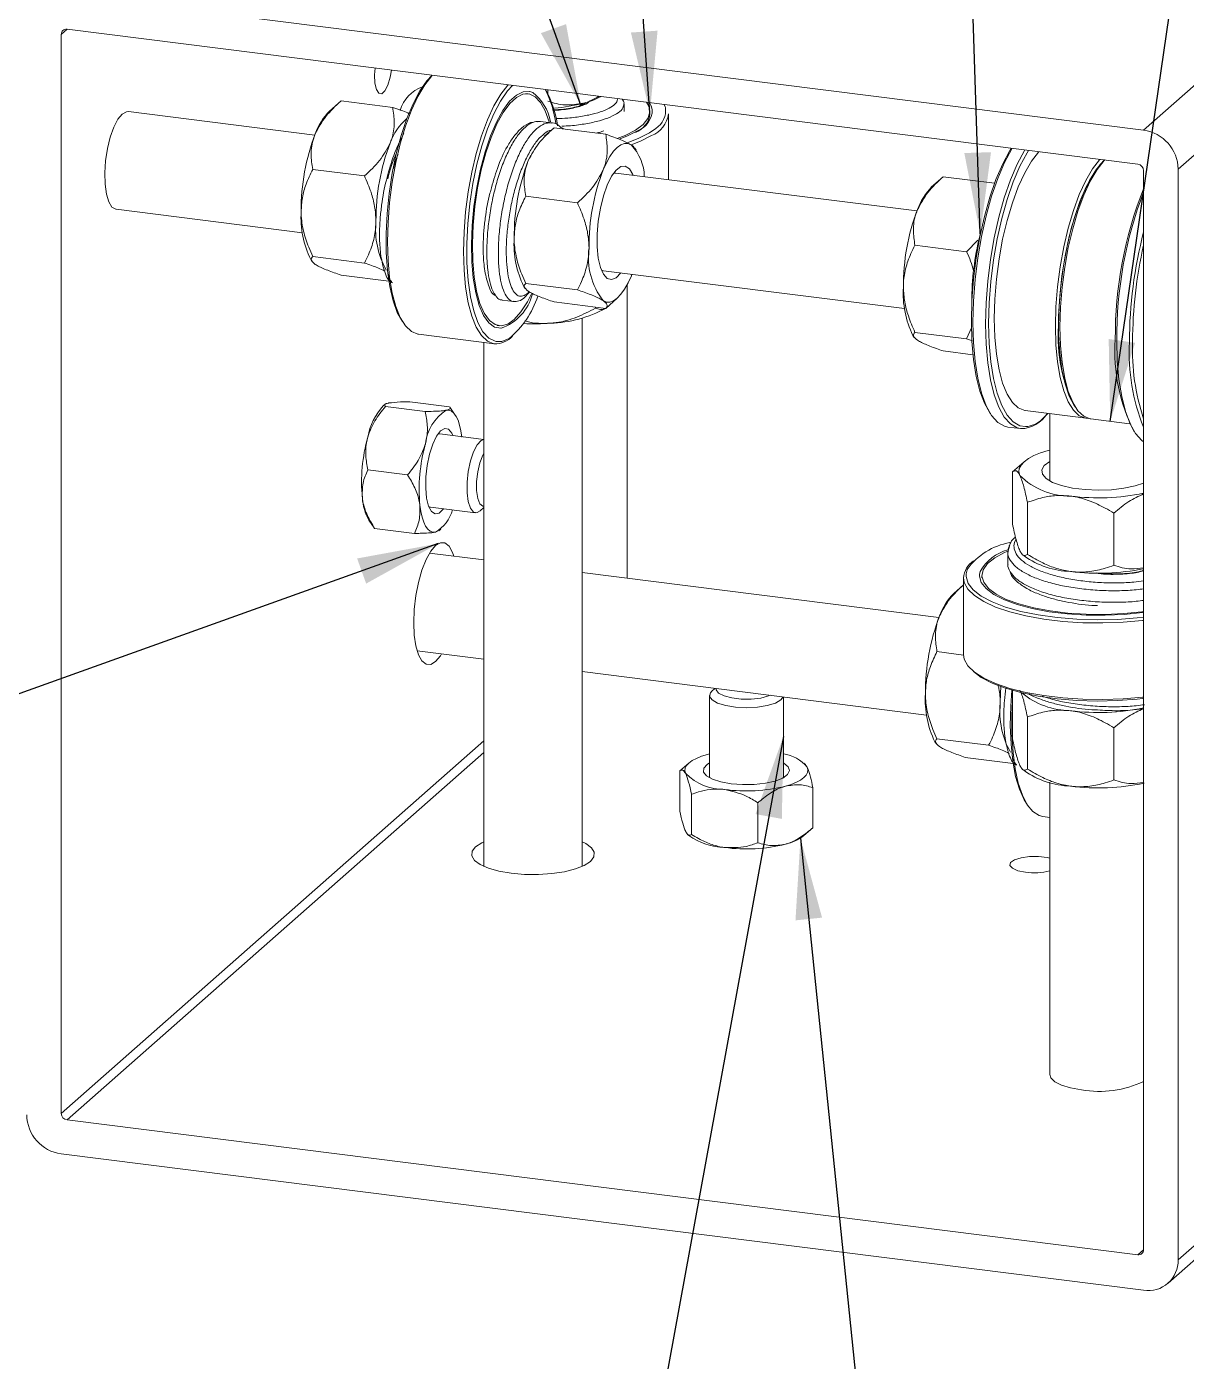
# Model space of a CAD drawing. Header units: millimetres. Extents: x 15 to 415, y 5 to 292.
# Drawn here: x 94.1 to 141.2, y 110.2 to 164.4 of the extents above; entities that cross this region are included whole.
import ezdxf

# ---------------------------------------------------------------- set-up
doc = ezdxf.new("R2010")
doc.units = ezdxf.units.MM
doc.dimstyles.new('SLDDIMSTYLE0', dxfattribs={"dimtxt": 0.18, "dimasz": 3.302, "dimexe": 0, "dimexo": 0.0625, "dimgap": 0, "dimtad": 0, "dimtih": 1, "dimtoh": 1, "dimdec": 0, "dimrnd": 1e-09, "dimzin": 0, "dimdsep": 46, "dimtxsty": 'Standard', "dimsah": 1, "dimcen": 0.09, "dimadec": 0, "dimazin": 0, "dimtfac": 3.302, "dimtdec": 0, "dimtofl": 0, "dimtmove": 0, "dimatfit": 3, "dimfxl": 1, "dimfrac": 2, "dimtolj": 1, "dimtzin": 0, "dimarcsym": 0})

msp = doc.modelspace()

# ---------------------------------------------------------------- linework, layer by layer
at = {"color": 7, "linetype": 'Continuous', "lineweight": 15}
for p, q in [((139.435, 160.221), (162.416, 180.488)), ((163.819, 178.897), (140.838, 158.63)), ((139.435, 160.221), (95.471, 165.76)), ((139.201, 158.836), (95.705, 164.316)), ((95.471, 164.11), (95.471, 120.269)), ((114.441, 161.695), (114.348, 161.707)), ((115.239, 161.855), (115.239, 161.697)), ((106.835, 161.404), (106.364, 160.989)), ((108.934, 161.14), (106.835, 161.404)), ((116.632, 161.277), (116.632, 161.299)), ((118.332, 160.974), (118.332, 161.293)), ((105.767, 160.016), (98.196, 160.97)), ((114.932, 160.575), (114.827, 160.561)), ((115.402, 160.516), (114.93, 160.575)), ((119.382, 160.88), (119.382, 160.974)), ((120.132, 158.206), (120.132, 160.88)), ((115.487, 160.314), (115.099, 159.971)), ((117.587, 160.05), (115.487, 160.314)), ((115.802, 160.305), (115.755, 160.33)), ((119.361, 160.105), (119.625, 160.288)), ((118.817, 159.421), (118.762, 159.502)), ((114.442, 158.982), (114.542, 159.207)), ((107.785, 158.357), (105.686, 158.622)), ((130.228, 156.935), (118.003, 158.475)), ((139.435, 114.73), (139.435, 158.571)), ((140.838, 114.318), (140.838, 158.63)), ((131.296, 158.322), (130.825, 157.908)), ((133.383, 158.059), (131.296, 158.322)), ((116.438, 157.267), (114.338, 157.532)), ((97.696, 157.002), (105.267, 156.048)), ((132.704, 155.743), (132.246, 155.275)), ((132.741, 155.757), (132.838, 156.144)), ((107.785, 154.819), (105.686, 155.084)), ((132.246, 155.275), (130.147, 155.54)), ((105.604, 154.957), (105.661, 154.873)), ((108.778, 154.083), (106.835, 154.328)), ((108.864, 154.049), (108.922, 154.01)), ((117.503, 154.506), (129.728, 152.966)), ((118.631, 154.305), (118.654, 154.361)), ((113.073, 153.519), (113.131, 153.479)), ((114.257, 153.867), (114.314, 153.783)), ((116.438, 153.729), (114.338, 153.993)), ((118.452, 153.923), (118.452, 142.02)), ((113.385, 153.312), (113.846, 153.253)), ((117.587, 152.973), (115.487, 153.238)), ((117.173, 153.025), (117.173, 152.985)), ((117.587, 152.973), (118.057, 153.388)), ((116.632, 130.305), (116.632, 152.578)), ((109.98, 151.926), (113.067, 151.537)), ((113.16, 152.282), (113.254, 152.27)), ((130.065, 151.875), (130.122, 151.792)), ((132.246, 151.737), (130.147, 152.002)), ((132.446, 152.183), (132.246, 151.737)), ((112.632, 151.592), (112.632, 130.305)), ((132.246, 151.737), (132.483, 151.652)), ((132.505, 151.094), (131.296, 151.246)), ((109.629, 149.183), (111.244, 148.98)), ((108.628, 149.08), (108.552, 149.013)), ((108.64, 148.99), (110.255, 148.787)), ((111.475, 148.644), (111.261, 148.959)), ((134.628, 148.821), (137.107, 148.509)), ((135.62, 148.696), (135.62, 146.057)), ((133.926, 148.153), (134.441, 148.089)), ((137.201, 148.504), (137.107, 148.509)), ((137.294, 148.485), (138.863, 148.287)), ((110.789, 147.876), (110.769, 147.872)), ((110.844, 147.879), (110.789, 147.876)), ((112.632, 147.653), (110.844, 147.879)), ((135.62, 147.217), (135.562, 147.202)), ((107.926, 146.417), (109.541, 146.214)), ((134.58, 146.746), (134.109, 146.332)), ((134.109, 146.332), (134.109, 144.216)), ((110.469, 144.902), (112.293, 144.672)), ((112.481, 144.746), (112.632, 144.88)), ((134.716, 145.097), (134.716, 142.981)), ((107.968, 144.372), (108.182, 144.058)), ((138.226, 144.655), (138.226, 142.539)), ((108.183, 144.06), (108.199, 144.037)), ((108.199, 144.037), (109.814, 143.833)), ((110.67, 143.884), (110.78, 143.94)), ((110.814, 143.937), (110.891, 144.004)), ((134.007, 143.374), (133.92, 143.073)), ((112.632, 142.753), (110.427, 143.031)), ((133.92, 143.076), (133.92, 142.599)), ((134.506, 142.981), (134.58, 142.916)), ((131.123, 140.423), (116.632, 142.249)), ((132.87, 142.121), (132.87, 142.027)), ((132.12, 141.749), (131.72, 141.396)), ((132.12, 142.027), (132.12, 138.915)), ((109.927, 139.062), (112.632, 138.721)), ((132.12, 138.893), (131.042, 139.029)), ((116.632, 138.217), (130.623, 136.455)), ((121.802, 137.252), (121.802, 133.972)), ((122.022, 137.538), (121.898, 137.429)), ((122.076, 137.475), (122.074, 137.532)), ((124.802, 133.972), (124.802, 137.188)), ((134.109, 137.453), (134.109, 135.495)), ((134.716, 136.376), (134.716, 134.26)), ((138.226, 135.934), (138.226, 133.818)), ((130.96, 135.364), (131.017, 135.28)), ((133.141, 135.226), (131.042, 135.49)), ((120.963, 134.502), (120.601, 134.183)), ((121.802, 134.874), (121.718, 134.852)), ((125.698, 134.451), (125.64, 134.502)), ((134.134, 134.49), (132.191, 134.735)), ((120.601, 134.183), (120.601, 132.555)), ((125.769, 134.342), (125.687, 134.438)), ((134.22, 134.456), (134.278, 134.417)), ((134.506, 134.26), (134.58, 134.195)), ((126.002, 133.503), (126.002, 131.875)), ((135.62, 133.724), (135.62, 121.85)), ((121.068, 133.233), (121.068, 131.606)), ((123.768, 132.893), (123.768, 131.265)), ((135.336, 132.333), (135.62, 132.297)), ((125.64, 131.556), (126.002, 131.875)), ((120.906, 131.606), (120.963, 131.556)), ((140.427, 113.37), (157.64, 128.55)), ((95.705, 120.004), (139.201, 114.524)), ((95.471, 118.62), (139.435, 113.081))]:
    msp.add_line(p, q, dxfattribs=at)
at = {"color": 8, "linetype": 'Continuous', "lineweight": 15}
for p, q in [((95.705, 164.316), (95.471, 164.11)), ((114.501, 161.786), (114.628, 161.743)), ((132.771, 142.161), (132.793, 142.28)), ((95.471, 120.269), (112.632, 135.405)), ((112.632, 134.933), (95.705, 120.004)), ((140.838, 114.318), (157.059, 128.623)), ((139.201, 114.524), (139.435, 114.73))]:
    msp.add_line(p, q, dxfattribs=at)
at = {"color": 7, "linetype": 'Continuous', "lineweight": 15, "flags": 128}
for points in [[(108.223, 162.739), (108.2, 162.46), (108.212, 162.125), (108.27, 161.866), (108.366, 161.718), (108.487, 161.699), (108.617, 161.814), (108.738, 162.046), (108.834, 162.364), (108.885, 162.656)], [(109.346, 152.413), (109.327, 152.439), (109.121, 152.81), (108.949, 153.289), (108.815, 153.863), (108.722, 154.52), (108.673, 155.245), (108.668, 156.02), (108.708, 156.828), (108.791, 157.648), (108.917, 158.463), (109.081, 159.253), (109.28, 159.999), (109.51, 160.684), (109.764, 161.292), (110.037, 161.808), (110.323, 162.222), (110.532, 162.448)], [(110.542, 162.447), (110.525, 162.43), (110.238, 162.062), (109.96, 161.59), (109.698, 161.024), (109.457, 160.376), (109.244, 159.662), (109.062, 158.897), (108.917, 158.098), (108.81, 157.283), (108.745, 156.47), (108.723, 155.677), (108.744, 154.923), (108.808, 154.224), (108.914, 153.595), (109.059, 153.051), (109.239, 152.604), (109.452, 152.263), (109.692, 152.037), (109.954, 151.93), (109.98, 151.926)], [(113.806, 162.036), (113.597, 161.809), (113.311, 161.396), (113.038, 160.879), (112.784, 160.271), (112.554, 159.586), (112.355, 158.84), (112.191, 158.05), (112.065, 157.236), (111.982, 156.415), (111.942, 155.608), (111.947, 154.833), (111.996, 154.108), (112.089, 153.451), (112.223, 152.876), (112.395, 152.398), (112.601, 152.027), (112.836, 151.772), (113.095, 151.64), (113.143, 151.629)], [(113.336, 152.167), (113.33, 152.167), (113.074, 152.219), (112.839, 152.395), (112.629, 152.69), (112.452, 153.096), (112.31, 153.602), (112.208, 154.197), (112.149, 154.863), (112.133, 155.584), (112.162, 156.341), (112.235, 157.115), (112.35, 157.886), (112.503, 158.633), (112.691, 159.338), (112.909, 159.981), (113.151, 160.547), (113.412, 161.02), (113.683, 161.389), (113.959, 161.644), (114.232, 161.778), (114.495, 161.788), (114.501, 161.786)], [(115.295, 160.532), (115.289, 160.552), (115.132, 161.001), (114.942, 161.345), (114.723, 161.576), (114.482, 161.689), (114.224, 161.679), (113.957, 161.548), (113.687, 161.298), (113.42, 160.937), (113.165, 160.473), (112.928, 159.919), (112.715, 159.289), (112.53, 158.599), (112.38, 157.867), (112.268, 157.113), (112.197, 156.355), (112.169, 155.613), (112.184, 154.907), (112.242, 154.254), (112.342, 153.672), (112.48, 153.176), (112.655, 152.778), (112.86, 152.49), (113.09, 152.317), (113.341, 152.266), (113.604, 152.337), (113.874, 152.528), (114.143, 152.834), (114.404, 153.248), (114.567, 153.571)], [(116.513, 161.187), (116.515, 161.188), (116.662, 161.307)], [(118.792, 160.21), (119.106, 160.442), (119.304, 160.688), (119.381, 160.942), (119.335, 161.196), (119.247, 161.35)], [(119.359, 161.336), (119.435, 161.201), (119.476, 161.056)], [(120.012, 161.131), (120, 161.17), (119.964, 161.26)], [(97.946, 160.872), (97.77, 160.657), (97.605, 160.338), (97.462, 159.934), (97.349, 159.47), (97.273, 158.976), (97.24, 158.482), (97.251, 158.02), (97.306, 157.619), (97.401, 157.304), (97.53, 157.094), (97.685, 157.003), (97.696, 157.002)], [(98.196, 160.97), (98.121, 160.967), (97.946, 160.872)], [(118.058, 159.878), (118.37, 159.997), (118.792, 160.21)], [(118.88, 160.194), (118.449, 159.977), (118.128, 159.854)], [(118.452, 159.702), (118.908, 159.875), (119.361, 160.105)], [(119.449, 159.995), (118.999, 159.766), (118.627, 159.62)], [(118.631, 159.612), (118.497, 159.671), (118.354, 159.674), (118.207, 159.622), (118.057, 159.516), (117.907, 159.358), (117.76, 159.15), (117.617, 158.895), (117.482, 158.599)], [(133.211, 148.699), (133.19, 148.728), (132.971, 149.12), (132.785, 149.618), (132.636, 150.213), (132.528, 150.893), (132.462, 151.643), (132.439, 152.449), (132.462, 153.293), (132.528, 154.16), (132.636, 155.031), (132.785, 155.888), (132.971, 156.714), (133.19, 157.492), (133.438, 158.207), (133.711, 158.844), (134.001, 159.389), (134.06, 159.484)], [(134.097, 159.479), (134.085, 159.459), (133.789, 158.905), (133.513, 158.258), (133.26, 157.532), (133.037, 156.74), (132.848, 155.901), (132.697, 155.03), (132.587, 154.145), (132.52, 153.264), (132.498, 152.406), (132.52, 151.587), (132.587, 150.824), (132.697, 150.134), (132.848, 149.529), (133.037, 149.023), (133.26, 148.625), (133.513, 148.344), (133.789, 148.185), (133.926, 148.153)], [(134.761, 159.396), (134.703, 159.301), (134.412, 158.755), (134.14, 158.119), (133.891, 157.404), (133.672, 156.626), (133.486, 155.799), (133.338, 154.942), (133.229, 154.071), (133.163, 153.205), (133.141, 152.36), (133.163, 151.555), (133.229, 150.804), (133.338, 150.125), (133.486, 149.53), (133.672, 149.032), (133.891, 148.64), (134.14, 148.363), (134.412, 148.207), (134.636, 148.171)], [(135.19, 159.342), (135.17, 159.321), (134.883, 158.952), (134.605, 158.478), (134.343, 157.911), (134.103, 157.263), (133.89, 156.548), (133.709, 155.782), (133.563, 154.983), (133.457, 154.167), (133.393, 153.355), (133.371, 152.563), (133.393, 151.809), (133.457, 151.111), (133.563, 150.483), (133.709, 149.94), (133.89, 149.494), (134.103, 149.154), (134.343, 148.93), (134.605, 148.824), (134.628, 148.821)], [(135.979, 152.27), (136.001, 153.067), (136.068, 153.885), (136.177, 154.704), (136.326, 155.506), (136.512, 156.271), (136.73, 156.982), (136.976, 157.622), (137.242, 158.176), (137.524, 158.631), (137.815, 158.977), (137.846, 159.007)], [(137.846, 159.007), (137.669, 158.818), (137.382, 158.417), (137.107, 157.911), (136.85, 157.312), (136.618, 156.634), (136.415, 155.894), (136.247, 155.108), (136.117, 154.295), (136.029, 153.474), (135.984, 152.665), (135.984, 151.885), (136.029, 151.154), (136.117, 150.489), (136.247, 149.905), (136.415, 149.415), (136.618, 149.033), (136.66, 148.972)], [(137.856, 159.006), (137.836, 158.985), (137.549, 158.616), (137.271, 158.142), (137.009, 157.575), (136.769, 156.927), (136.556, 156.212), (136.375, 155.446), (136.229, 154.647), (136.123, 153.832), (136.058, 153.019), (136.037, 152.227)], [(118.199, 154.418), (118.009, 154.222), (117.821, 154.144), (117.646, 154.191), (117.493, 154.36), (117.37, 154.642), (117.285, 155.021), (117.241, 155.478), (117.241, 155.987), (117.285, 156.521), (117.37, 157.051), (117.493, 157.549), (117.646, 157.988), (117.821, 158.344), (118.009, 158.598), (118.2, 158.737), (118.383, 158.752), (118.548, 158.643), (118.687, 158.417), (118.699, 158.387)], [(118.003, 158.475), (117.971, 158.476), (117.899, 158.464)], [(117.405, 154.542), (117.452, 154.519), (117.503, 154.506)], [(117.482, 153.292), (117.617, 153.233), (117.76, 153.23), (117.907, 153.282), (118.057, 153.388), (118.207, 153.547), (118.354, 153.755), (118.497, 154.009), (118.631, 154.305)], [(136.037, 152.227), (136.058, 151.473), (136.123, 150.775), (136.229, 150.147), (136.375, 149.604), (136.556, 149.158), (136.769, 148.819), (137.009, 148.594), (137.271, 148.488), (137.294, 148.485)], [(138.344, 151.669), (138.366, 150.85), (138.433, 150.088), (138.544, 149.397), (138.695, 148.793), (138.884, 148.286), (139.107, 147.888), (139.359, 147.607), (139.435, 147.55)], [(111.742, 147.744), (111.704, 148.001), (111.652, 148.23), (111.587, 148.428), (111.51, 148.589), (111.422, 148.713), (111.325, 148.797), (111.221, 148.838), (111.111, 148.838)], [(135.311, 148.476), (135.315, 148.48), (135.538, 148.706)], [(111.001, 144.835), (110.988, 144.817), (110.819, 144.659), (110.656, 144.627), (110.51, 144.724), (110.393, 144.942), (110.312, 145.265), (110.274, 145.67), (110.282, 146.126), (110.335, 146.599), (110.43, 147.055), (110.558, 147.459), (110.711, 147.782), (110.878, 147.999), (111.045, 148.095), (111.045, 148.095)], [(111.045, 148.095), (111.201, 148.062), (111.334, 147.903), (111.376, 147.812)], [(112.481, 144.746), (112.363, 144.678), (112.216, 144.702), (112.092, 144.856), (112.003, 145.126), (111.956, 145.487), (111.956, 145.909), (112.003, 146.353), (112.092, 146.78), (112.216, 147.151), (112.363, 147.435), (112.521, 147.606), (112.632, 147.649)], [(112.632, 147.089), (112.591, 147.011), (112.474, 146.704), (112.388, 146.335), (112.343, 145.942), (112.343, 145.57), (112.388, 145.258), (112.474, 145.039), (112.591, 144.939), (112.632, 144.934)], [(135.562, 147.202), (135.251, 147.105), (134.981, 146.996), (134.756, 146.875), (134.58, 146.746), (134.456, 146.611), (134.386, 146.471), (134.371, 146.33), (134.412, 146.188)], [(139.435, 145.879), (139.092, 145.764), (138.638, 145.667), (138.128, 145.607), (137.591, 145.589), (137.056, 145.612), (136.551, 145.675), (136.104, 145.776), (135.738, 145.908), (135.474, 146.065), (135.325, 146.238), (135.301, 146.418), (135.401, 146.595), (135.62, 146.759)], [(135.62, 146.057), (135.626, 146.005), (135.643, 145.955)], [(110.039, 144.978), (110.077, 144.72), (110.13, 144.491), (110.195, 144.294), (110.272, 144.132), (110.359, 144.009), (110.456, 143.925), (110.56, 143.883), (110.67, 143.884)], [(110.398, 144.928), (110.45, 144.906), (110.469, 144.902)], [(110.673, 143.341), (110.477, 143.108), (110.29, 142.769), (110.122, 142.341), (109.982, 141.844), (109.877, 141.304), (109.812, 140.748), (109.79, 140.204), (109.812, 139.699), (109.877, 139.259), (109.982, 138.905), (110.122, 138.655), (110.29, 138.522), (110.477, 138.512), (110.673, 138.627), (110.87, 138.859), (110.92, 138.937)], [(111.42, 142.906), (111.365, 143.063), (111.225, 143.313), (111.057, 143.446), (110.87, 143.455), (110.673, 143.341)], [(133.915, 143.112), (133.788, 143.056), (133.387, 142.839), (133.096, 142.604), (132.922, 142.356), (132.87, 142.101), (132.941, 141.848), (133.133, 141.601), (133.441, 141.368), (133.858, 141.154), (134.372, 140.966), (134.97, 140.807), (135.637, 140.682), (136.355, 140.595), (137.105, 140.547), (137.87, 140.54), (138.627, 140.574), (139.359, 140.647), (139.435, 140.658)], [(132.225, 142.196), (132.221, 142.077), (132.305, 141.803), (132.512, 141.537), (132.84, 141.283), (133.279, 141.05), (133.82, 140.842), (134.451, 140.663), (135.155, 140.519), (135.918, 140.413), (136.72, 140.346), (137.543, 140.321), (138.368, 140.338), (139.176, 140.397), (139.435, 140.426)], [(139.435, 140.622), (139.395, 140.616), (138.648, 140.541), (137.875, 140.506), (137.095, 140.514), (136.328, 140.563), (135.595, 140.652), (134.914, 140.779), (134.303, 140.941), (133.779, 141.134), (133.353, 141.352), (133.039, 141.59), (132.843, 141.842), (132.77, 142.101), (132.771, 142.161)], [(132.12, 138.915), (132.15, 138.724), (132.296, 138.455), (132.562, 138.195), (132.94, 137.952), (133.423, 137.73), (134, 137.535), (134.657, 137.371), (135.381, 137.241), (136.155, 137.148), (136.961, 137.095), (137.782, 137.083), (138.6, 137.111), (139.396, 137.18), (139.403, 137.181)], [(139.397, 137.121), (139.176, 137.097), (138.368, 137.038), (137.543, 137.021), (136.72, 137.046), (135.918, 137.113), (135.155, 137.219), (134.451, 137.364), (133.82, 137.542), (133.279, 137.75), (132.84, 137.984), (132.524, 138.226)], [(121.806, 137.213), (121.838, 137.362), (121.898, 137.429)], [(124.79, 137.19), (124.7, 137.071), (124.478, 136.942), (124.151, 136.84), (123.749, 136.775), (123.307, 136.752), (122.864, 136.774), (122.461, 136.838), (122.132, 136.939), (121.907, 137.068), (121.806, 137.213)], [(124.27, 137.255), (124.202, 137.228), (123.882, 137.146), (123.499, 137.103), (123.094, 137.103), (122.712, 137.148), (122.393, 137.231), (122.174, 137.344), (122.076, 137.475)], [(133.611, 136.936), (133.621, 137.344), (133.637, 137.605)], [(134.702, 132.82), (134.579, 133.012), (134.389, 133.436), (134.235, 133.963), (134.121, 134.579), (134.049, 135.271), (134.021, 136.023), (134.038, 136.816), (134.083, 137.461)], [(134.109, 137.02), (134.083, 136.436), (134.085, 135.662), (134.13, 134.936), (134.217, 134.274), (134.345, 133.69), (134.51, 133.198), (134.709, 132.809), (134.938, 132.531), (135.19, 132.37), (135.336, 132.333)], [(121.718, 134.852), (121.479, 134.778), (121.271, 134.694), (121.098, 134.601), (120.963, 134.502), (120.868, 134.398), (120.814, 134.29), (120.803, 134.181), (120.834, 134.073)], [(122.683, 133.662), (122.264, 133.738), (121.922, 133.848), (121.683, 133.986), (121.563, 134.139), (121.573, 134.298), (121.711, 134.45), (121.802, 134.508)], [(124.802, 134.508), (124.815, 134.501), (124.996, 134.354), (125.051, 134.196), (124.977, 134.039), (124.778, 133.894), (124.47, 133.773), (124.076, 133.684), (123.623, 133.634), (123.147, 133.626), (122.683, 133.662)], [(121.802, 133.972), (121.802, 133.965), (121.818, 133.898)], [(124.785, 133.898), (124.788, 133.903), (124.802, 133.972)], [(124.885, 133.562), (125.124, 133.637), (125.332, 133.721), (125.505, 133.814), (125.64, 133.913), (125.735, 134.017), (125.789, 134.125), (125.8, 134.234), (125.769, 134.342)], [(112.632, 131.305), (112.549, 131.265), (112.294, 131.099), (112.156, 130.918), (112.142, 130.732), (112.253, 130.549), (112.483, 130.379), (112.821, 130.23), (113.25, 130.11), (113.748, 130.025)], [(113.748, 130.025), (114.291, 129.979), (114.851, 129.974), (115.399, 130.011), (115.91, 130.088), (116.356, 130.201), (116.716, 130.344), (116.971, 130.51), (117.109, 130.691), (117.123, 130.877), (117.012, 131.06), (116.781, 131.23), (116.632, 131.305)], [(135.62, 130.637), (135.514, 130.662), (135.17, 130.705), (134.802, 130.704), (134.461, 130.659), (134.191, 130.576), (134.03, 130.466), (133.999, 130.344), (134.103, 130.226), (134.327, 130.129), (134.641, 130.065), (134.641, 130.065)], [(135.62, 121.85), (135.661, 121.715), (135.824, 121.557), (136.099, 121.418), (136.47, 121.305), (136.913, 121.227)]]:
    msp.add_lwpolyline(points, dxfattribs=at)
at = {"color": 8, "linetype": 'Continuous', "lineweight": 15, "flags": 128}
for points in [[(113.067, 151.537), (113.04, 151.541), (112.779, 151.648), (112.539, 151.874), (112.326, 152.215), (112.145, 152.662), (112.001, 153.206), (111.895, 153.835), (111.831, 154.534), (111.81, 155.289), (111.832, 156.081), (111.897, 156.894), (112.004, 157.709), (112.149, 158.508), (112.331, 159.273), (112.544, 159.987), (112.785, 160.635), (113.047, 161.201), (113.325, 161.673), (113.612, 162.041), (113.628, 162.058)], [(134.441, 148.089), (134.304, 148.12), (134.027, 148.279), (133.775, 148.56), (133.552, 148.958), (133.363, 149.464), (133.212, 150.069), (133.102, 150.76), (133.035, 151.522), (133.012, 152.341), (133.035, 153.199), (133.102, 154.08), (133.212, 154.965), (133.363, 155.836), (133.552, 156.676), (133.775, 157.467), (134.027, 158.193), (134.304, 158.84), (134.599, 159.394), (134.611, 159.415)], [(137.107, 148.509), (137.084, 148.512), (136.822, 148.617), (136.582, 148.842), (136.369, 149.181), (136.188, 149.627), (136.042, 150.171), (135.936, 150.798), (135.871, 151.497), (135.85, 152.251), (135.871, 153.043), (135.936, 153.855), (136.042, 154.67), (136.188, 155.47), (136.369, 156.235), (136.582, 156.95), (136.822, 157.599), (137.084, 158.166), (137.362, 158.639), (137.649, 159.008), (137.669, 159.029)], [(113.143, 151.629), (113.372, 151.632), (113.659, 151.75)], [(132.273, 142.373), (132.265, 142.353), (132.225, 142.196)], [(139.435, 140.296), (139.396, 140.291), (138.6, 140.223), (137.782, 140.194), (136.961, 140.206), (136.155, 140.259), (135.381, 140.352), (134.657, 140.482), (134, 140.646), (133.423, 140.842), (132.94, 141.063), (132.562, 141.307), (132.296, 141.566), (132.15, 141.836), (132.12, 142.027)]]:
    msp.add_lwpolyline(points, dxfattribs=at)
at = {"color": 7, "linetype": 'Continuous', "lineweight": 15}
for centre, radius, start, end in [((95.674, 164.115), 0.203, 81.3978, 181.4215), ((110.623, 160.607), 1.45, 109.3695, 163.371), ((113.451, 160.232), 1.915, 9.8812, 52.0895), ((111.244, 159.894), 4.36, 7.8089, 26.9216), ((111.694, 159.914), 3.962, 7.0162, 29.5456), ((114.874, 168.283), 7.201, 275.046, 284.6092), ((115.88, 164.507), 3.294, 284.2492, 297.4248), ((108.181, 159.213), 2.541, 135.6394, 160.2354), ((110.912, 159), 2.193, 129.6988, 161.679), ((118.452, 160.989), 0.937, 291.3063, 353.3451), ((119.034, 161.022), 1.108, 292.0045, 352.6469), ((113.967, 156.953), 8.752, 159.1224, 180.2705), ((139.2, 158.6), 1.638, 1.0586, 81.7606), ((117.007, 156.57), 8.752, 159.1224, 180.2705), ((117.221, 158.29), 1.934, 1.1819, 43.1584), ((113.14, 157.351), 4.49, 154.4135, 168.5817), ((122.62, 155.863), 8.752, 159.1224, 180.2705), ((125.66, 155.48), 8.752, 159.1224, 180.2705), ((139.162, 158.566), 0.273, 1.0579, 81.7613), ((132.642, 156.131), 2.541, 135.6394, 160.2354), ((154.535, 151.835), 16.249, 158.3162, 180.4353), ((155.047, 151.774), 16.703, 159.172, 180.3608), ((109.116, 156.672), 3.908, 176.4783, 206.0301), ((138.428, 153.871), 8.752, 159.1224, 180.2705), ((111.636, 156.196), 3.398, 174.3745, 209.3003), ((117.768, 155.582), 3.908, 176.4783, 206.0301), ((144.031, 153.183), 11.58, 167.1568, 180.4914), ((156.799, 151.57), 17.94, 165.4326, 179.8915), ((119.741, 155.046), 2.86, 172.1151, 217.8479), ((156.849, 151.568), 17.862, 167.142, 179.822), ((111.339, 154.577), 3.657, 309.3559, 342.4254), ((133.577, 153.59), 3.908, 176.4783, 206.0301), ((115.2, 157.376), 5.003, 271.6286, 298.3882), ((114.632, 162.004), 9.656, 267.717, 274.2172), ((113.095, 152.486), 0.949, 268.2645, 318.0777), ((141.974, 151.79), 6.014, 175.4181, 207.9369), ((145.313, 151.204), 7.046, 175.8625, 207.3888), ((146.903, 151.166), 8.056, 176.8819, 202.0379), ((147.803, 151.288), 8.822, 177.8211, 198.4653), ((110.365, 147.318), 2.482, 136.9267, 169.9831), ((112.141, 147.25), 1.892, 122.9641, 173.8013), ((134.43, 149.349), 1.26, 270.4728, 329.4854), ((114.537, 145.912), 6.866, 164.4811, 185.3477), ((116.875, 145.618), 6.866, 164.4811, 185.3477), ((136.436, 148.21), 2.86, 224.9714, 270.7041), ((137.611, 154.233), 8.955, 262.6835, 281.7516), ((109.772, 145.397), 2.075, 183.433, 209.5911), ((109.881, 145.208), 1.542, 300.7951, 344.233), ((134.461, 140.806), 2.691, 99.7646, 144.3944), ((134.399, 141.399), 1.831, 105.0302, 151.2319), ((133.06, 141.939), 0.945, 124.6333, 174.6628), ((136.59, 145.794), 3.51, 235.0713, 268.0588), ((137.611, 151.168), 8.955, 262.6835, 281.7516), ((133.537, 139.62), 2.541, 135.6392, 160.2355), ((139.323, 137.36), 8.752, 159.1224, 180.2705), ((134.472, 137.079), 3.908, 176.4783, 206.0301), ((136.516, 139.829), 3.2, 230.6308, 269.1837), ((136.993, 136.603), 3.398, 174.3745, 209.3002), ((137.611, 145.512), 8.955, 262.6835, 281.7516), ((124.605, 133.371), 1.516, 39.8311, 82.5364), ((122.391, 135.627), 2.2, 224.9713, 270.7043), ((136.59, 137.073), 3.51, 235.0713, 268.0588), ((123.291, 140.103), 6.732, 262.5487, 283.6969), ((137.611, 142.434), 8.942, 262.6747, 281.8896), ((122.509, 133.77), 2.7, 235.0711, 268.0591), ((124.459, 133.113), 1.954, 282.5838, 307.18), ((123.291, 137.746), 6.732, 262.5487, 283.6969), ((134.99, 132.737), 2.694, 262.5413, 283.5087), ((137.647, 125.266), 4.105, 259.699, 295.8254), ((95.705, 120.241), 1.638, 181.0586, 261.7606), ((95.744, 120.275), 0.273, 181.0579, 261.7613), ((139.232, 114.725), 0.203, 261.3978, 1.4215), ((139.618, 114.288), 1.221, 261.3986, 1.4207)]:
    msp.add_arc(centre, radius, start, end, dxfattribs=at)
at = {"color": 8, "linetype": 'Continuous', "lineweight": 15}
for centre, radius, start, end in [((118.564, 161.05), 0.913, 290.2609, 0.3623), ((119.149, 161.017), 0.87, 303.1351, 7.5434), ((112.655, 154.071), 2.022, 289.6719, 345.5416), ((134.589, 149.174), 1.004, 272.6807, 315.9952)]:
    msp.add_arc(centre, radius, start, end, dxfattribs=at)
at = {"color": 7, "linetype": 'Continuous', "lineweight": 15}
for points, knots in [([(117.305, 161.595), (117.162, 161.511), (116.96, 161.392), (116.752, 161.332), (116.691, 161.315)], [0, 0, 0, 0, 0.707155, 1, 1, 1, 1]), ([(105.79, 160.072), (105.918, 160.314), (106.173, 160.792), (106.615, 161.201), (106.835, 161.404)], [0, 0, 0, 0, 0.503997, 1, 1, 1, 1]), ([(108.934, 161.14), (108.965, 160.935), (109.029, 160.52), (108.958, 160.023), (108.852, 159.748), (108.83, 159.689)], [0, 0, 0, 0, 0.432384, 0.87955, 1, 1, 1, 1]), ([(109.612, 160.883), (109.591, 160.894), (109.432, 160.975), (109.165, 161.063), (108.934, 161.14)], [0, 0, 0, 0, 0.1341524, 1, 1, 1, 1]), ([(116.691, 161.315), (116.435, 161.272), (115.928, 161.188), (115.467, 161.325), (115.239, 161.392)], [0, 0, 0, 0, 0.503998, 1, 1, 1, 1]), ([(116.765, 161.326), (116.766, 161.328), (116.771, 161.34), (116.722, 161.285), (116.576, 161.219), (116.328, 161.141), (115.986, 161.082), (115.673, 161.048), (115.47, 161.046), (115.422, 161.046)], [0, 0, 0, 0, 0.028778, 0.185584, 0.350687, 0.53671, 0.733459, 0.937244, 1, 1, 1, 1]), ([(118.259, 161.475), (118.298, 161.424), (118.345, 161.363), (118.326, 161.301), (118.323, 161.29)], [0, 0, 0, 0, 0.832257, 1, 1, 1, 1]), ([(114.663, 160.539), (114.621, 160.536), (114.457, 160.523), (114.177, 160.322), (113.86, 159.99), (113.519, 159.463), (113.184, 158.741), (113.001, 158.071), (112.917, 157.763)], [0, 0, 0, 0, 0.05905, 0.229051, 0.386192, 0.528834, 0.783877, 1, 1, 1, 1]), ([(115.399, 160.507), (115.413, 160.508), (115.523, 160.516), (115.647, 160.455), (115.743, 160.344), (115.76, 160.325)], [0, 0, 0, 0, 0.112797, 0.844153, 1, 1, 1, 1]), ([(105.686, 158.622), (105.654, 158.826), (105.591, 159.242), (105.662, 159.738), (105.767, 160.014), (105.79, 160.072)], [0, 0, 0, 0, 0.432383, 0.87955, 1, 1, 1, 1]), ([(109.38, 160.083), (109.237, 159.801), (108.972, 159.277), (108.791, 158.603), (108.707, 158.293)], [0, 0, 0, 0, 0.539761, 1, 1, 1, 1]), ([(114.442, 158.982), (114.571, 159.223), (114.825, 159.702), (115.268, 160.111), (115.487, 160.314)], [0, 0, 0, 0, 0.503997, 1, 1, 1, 1]), ([(115.872, 160.266), (115.871, 160.267), (115.852, 160.297), (115.826, 160.301), (115.802, 160.305)], [0, 0, 0, 0, 0.058819, 1, 1, 1, 1]), ([(117.587, 160.05), (117.618, 159.845), (117.681, 159.43), (117.61, 158.933), (117.505, 158.658), (117.482, 158.599)], [0, 0, 0, 0, 0.432384, 0.87955, 1, 1, 1, 1]), ([(118.631, 159.612), (118.503, 159.682), (118.249, 159.821), (117.806, 159.974), (117.587, 160.05)], [0, 0, 0, 0, 0.503998, 1, 1, 1, 1]), ([(108.83, 159.689), (108.702, 159.448), (108.447, 158.969), (108.005, 158.56), (107.785, 158.357)], [0, 0, 0, 0, 0.503997, 1, 1, 1, 1]), ([(118.746, 159.491), (118.736, 159.515), (118.721, 159.552), (118.655, 159.597), (118.631, 159.612)], [0, 0, 0, 0, 0.645021, 1, 1, 1, 1]), ([(114.338, 157.532), (114.307, 157.736), (114.243, 158.152), (114.315, 158.648), (114.42, 158.924), (114.442, 158.982)], [0, 0, 0, 0, 0.432383, 0.87955, 1, 1, 1, 1]), ([(105.215, 156.912), (105.226, 157.101), (105.247, 157.485), (105.414, 158.062), (105.59, 158.426), (105.686, 158.622)], [0, 0, 0, 0, 0.309341, 0.628192, 1, 1, 1, 1]), ([(107.785, 158.357), (107.88, 158.137), (108.055, 157.734), (108.222, 157.116), (108.244, 156.726), (108.255, 156.529)], [0, 0, 0, 0, 0.371811, 0.681718, 1, 1, 1, 1]), ([(117.482, 158.599), (117.354, 158.358), (117.1, 157.879), (116.657, 157.47), (116.438, 157.267)], [0, 0, 0, 0, 0.503997, 1, 1, 1, 1]), ([(108.707, 158.293), (108.697, 158.259), (108.59, 157.906), (108.499, 157.323), (108.414, 156.585), (108.39, 155.939), (108.423, 155.236), (108.555, 154.578), (108.713, 154.14), (108.843, 154.061), (108.864, 154.049)], [0, 0, 0, 0, 0.0209468, 0.2127527, 0.3172652, 0.4445567, 0.5942547, 0.7668948, 0.9634274, 1, 1, 1, 1]), ([(130.251, 156.99), (130.379, 157.232), (130.634, 157.711), (131.076, 158.12), (131.296, 158.322)], [0, 0, 0, 0, 0.503997, 1, 1, 1, 1]), ([(112.917, 157.763), (112.906, 157.728), (112.799, 157.376), (112.708, 156.792), (112.624, 156.055), (112.6, 155.409), (112.632, 154.706), (112.765, 154.048), (112.922, 153.609), (113.053, 153.531), (113.073, 153.519)], [0, 0, 0, 0, 0.020947, 0.212753, 0.317265, 0.444557, 0.594255, 0.766895, 0.963427, 1, 1, 1, 1]), ([(113.868, 155.822), (113.878, 156.011), (113.9, 156.395), (114.066, 156.972), (114.243, 157.336), (114.338, 157.532)], [0, 0, 0, 0, 0.309341, 0.628192, 1, 1, 1, 1]), ([(116.438, 157.267), (116.533, 157.047), (116.707, 156.644), (116.875, 156.026), (116.897, 155.636), (116.908, 155.439)], [0, 0, 0, 0, 0.371811, 0.681718, 1, 1, 1, 1]), ([(105.686, 155.084), (105.63, 155.208), (105.479, 155.544), (105.293, 156.118), (105.219, 156.611), (105.216, 156.875), (105.215, 156.912)], [0, 0, 0, 0, 0.211625, 0.570723, 0.940768, 1, 1, 1, 1]), ([(130.147, 155.54), (130.115, 155.744), (130.052, 156.16), (130.123, 156.656), (130.228, 156.932), (130.251, 156.99)], [0, 0, 0, 0, 0.432383, 0.87955, 1, 1, 1, 1]), ([(108.255, 156.529), (108.255, 156.493), (108.252, 156.236), (108.179, 155.761), (107.994, 155.234), (107.841, 154.93), (107.785, 154.819)], [0, 0, 0, 0, 0.059231, 0.41722, 0.788379, 1, 1, 1, 1]), ([(114.338, 153.993), (114.282, 154.118), (114.132, 154.454), (113.946, 155.028), (113.871, 155.521), (113.868, 155.785), (113.868, 155.822)], [0, 0, 0, 0, 0.211624, 0.570723, 0.940768, 1, 1, 1, 1]), ([(105.79, 154.765), (105.716, 154.828), (105.569, 154.953), (105.647, 155.04), (105.686, 155.084)], [0, 0, 0, 0, 0.503997, 1, 1, 1, 1]), ([(116.908, 155.439), (116.908, 155.402), (116.905, 155.146), (116.832, 154.671), (116.647, 154.144), (116.493, 153.839), (116.438, 153.729)], [0, 0, 0, 0, 0.059231, 0.41722, 0.788379, 1, 1, 1, 1]), ([(129.676, 153.83), (129.677, 153.867), (129.68, 154.123), (129.752, 154.598), (129.937, 155.125), (130.091, 155.429), (130.147, 155.54)], [0, 0, 0, 0, 0.059231, 0.41722, 0.788379, 1, 1, 1, 1]), ([(132.246, 155.275), (132.303, 155.151), (132.417, 154.904), (132.493, 154.646), (132.531, 154.518)], [0, 0, 0, 0, 0.502618, 1, 1, 1, 1]), ([(106.835, 154.328), (106.646, 154.393), (106.263, 154.527), (105.937, 154.673), (105.816, 154.749), (105.79, 154.765)], [0, 0, 0, 0, 0.432383, 0.87955, 1, 1, 1, 1]), ([(107.785, 154.819), (107.979, 154.753), (108.312, 154.639), (108.53, 154.533), (108.621, 154.489)], [0, 0, 0, 0, 0.5815125, 1, 1, 1, 1]), ([(113.125, 153.489), (113.136, 153.471), (113.199, 153.365), (113.286, 153.309), (113.366, 153.32), (113.377, 153.322)], [0, 0, 0, 0, 0.152076, 0.886698, 1, 1, 1, 1]), ([(113.843, 153.254), (113.915, 153.256), (114.07, 153.26), (114.29, 153.392), (114.428, 153.576), (114.49, 153.658)], [0, 0, 0, 0, 0.32333, 0.695345, 1, 1, 1, 1]), ([(114.442, 153.675), (114.368, 153.738), (114.222, 153.863), (114.3, 153.95), (114.338, 153.993)], [0, 0, 0, 0, 0.503997, 1, 1, 1, 1]), ([(115.487, 153.238), (115.299, 153.303), (114.915, 153.437), (114.589, 153.583), (114.468, 153.659), (114.442, 153.675)], [0, 0, 0, 0, 0.432383, 0.87955, 1, 1, 1, 1]), ([(116.438, 153.729), (116.626, 153.663), (117.01, 153.53), (117.335, 153.383), (117.457, 153.308), (117.482, 153.292)], [0, 0, 0, 0, 0.432383, 0.87955, 1, 1, 1, 1]), ([(130.147, 152.002), (130.051, 152.222), (129.877, 152.625), (129.71, 153.243), (129.688, 153.633), (129.676, 153.83)], [0, 0, 0, 0, 0.371811, 0.681718, 1, 1, 1, 1]), ([(117.173, 152.985), (116.922, 152.856), (116.412, 152.593), (115.78, 152.417), (115.418, 152.382), (115.342, 152.375)], [0, 0, 0, 0, 0.432383, 0.87955, 1, 1, 1, 1]), ([(117.563, 152.976), (117.56, 152.974), (117.495, 152.922), (117.362, 152.918), (117.239, 152.962), (117.173, 152.985)], [0, 0, 0, 0, 0.023996, 0.47458, 1, 1, 1, 1]), ([(117.482, 153.292), (117.556, 153.229), (117.703, 153.104), (117.625, 153.016), (117.587, 152.973)], [0, 0, 0, 0, 0.503997, 1, 1, 1, 1]), ([(115.342, 152.375), (115.016, 152.363), (114.659, 152.351), (114.335, 152.456), (114.307, 152.464)], [0, 0, 0, 0, 0.915503, 1, 1, 1, 1]), ([(130.251, 151.683), (130.177, 151.746), (130.03, 151.871), (130.108, 151.959), (130.147, 152.002)], [0, 0, 0, 0, 0.503997, 1, 1, 1, 1]), ([(131.296, 151.246), (131.107, 151.312), (130.724, 151.445), (130.398, 151.592), (130.277, 151.667), (130.251, 151.683)], [0, 0, 0, 0, 0.432383, 0.87955, 1, 1, 1, 1]), ([(108.64, 148.99), (108.63, 149.003), (108.602, 149.035), (108.615, 149.084), (108.694, 149.116), (108.764, 149.131), (108.773, 149.132)], [0, 0, 0, 0, 0.225759, 0.580855, 0.946719, 1, 1, 1, 1]), ([(108.773, 149.132), (108.913, 149.15), (109.136, 149.177), (109.495, 149.182), (109.629, 149.183)], [0, 0, 0, 0, 0.627988, 1, 1, 1, 1]), ([(107.921, 147.749), (108.005, 147.973), (108.171, 148.417), (108.485, 148.8), (108.64, 148.99)], [0, 0, 0, 0, 0.503995, 1, 1, 1, 1]), ([(111.111, 148.838), (111.102, 148.836), (111.03, 148.823), (110.844, 148.803), (110.548, 148.791), (110.336, 148.788), (110.255, 148.787)], [0, 0, 0, 0, 0.05328, 0.407317, 0.774244, 1, 1, 1, 1]), ([(110.255, 148.787), (110.291, 148.6), (110.363, 148.22), (110.338, 147.763), (110.273, 147.509), (110.26, 147.455)], [0, 0, 0, 0, 0.432381, 0.879548, 1, 1, 1, 1]), ([(111.255, 148.957), (111.264, 148.944), (111.3, 148.897), (111.191, 148.863), (111.111, 148.838)], [0, 0, 0, 0, 0.270487, 1, 1, 1, 1]), ([(107.926, 146.417), (107.89, 146.604), (107.818, 146.984), (107.843, 147.441), (107.907, 147.695), (107.921, 147.749)], [0, 0, 0, 0, 0.432382, 0.879547, 1, 1, 1, 1]), ([(110.26, 147.455), (110.176, 147.231), (110.01, 146.787), (109.696, 146.404), (109.541, 146.214)], [0, 0, 0, 0, 0.503995, 1, 1, 1, 1]), ([(107.701, 145.272), (107.698, 145.479), (107.691, 145.889), (107.848, 146.242), (107.926, 146.417)], [0, 0, 0, 0, 0.503995, 1, 1, 1, 1]), ([(109.541, 146.214), (109.644, 146.04), (109.854, 145.687), (109.999, 145.263), (110.032, 145.028), (110.039, 144.978)], [0, 0, 0, 0, 0.4323821, 0.8795475, 1, 1, 1, 1]), ([(134.109, 146.332), (134.151, 146.358), (134.235, 146.411), (134.34, 146.326), (134.4, 146.213), (134.412, 146.188)], [0, 0, 0, 0, 0.432383, 0.879551, 1, 1, 1, 1]), ([(134.412, 146.188), (134.466, 146.052), (134.572, 145.783), (134.668, 145.324), (134.716, 145.097)], [0, 0, 0, 0, 0.503997, 1, 1, 1, 1]), ([(134.716, 145.097), (134.922, 145.167), (135.3, 145.295), (135.892, 145.389), (136.276, 145.363), (136.471, 145.35)], [0, 0, 0, 0, 0.371811, 0.681717, 1, 1, 1, 1]), ([(136.471, 145.35), (136.507, 145.345), (136.762, 145.31), (137.242, 145.176), (137.788, 144.921), (138.109, 144.726), (138.226, 144.655)], [0, 0, 0, 0, 0.059231, 0.41722, 0.788379, 1, 1, 1, 1]), ([(138.226, 144.655), (138.425, 144.824), (138.81, 145.151), (139.231, 145.343), (139.435, 145.436)], [0, 0, 0, 0, 0.515478, 1, 1, 1, 1]), ([(108.199, 144.037), (108.096, 144.21), (107.886, 144.563), (107.741, 144.987), (107.708, 145.222), (107.701, 145.272)], [0, 0, 0, 0, 0.432382, 0.879548, 1, 1, 1, 1]), ([(110.039, 144.978), (110.042, 144.771), (110.049, 144.361), (109.892, 144.008), (109.814, 143.833)], [0, 0, 0, 0, 0.503995, 1, 1, 1, 1]), ([(109.814, 143.833), (109.895, 143.834), (110.103, 143.837), (110.4, 143.849), (110.587, 143.868), (110.661, 143.882), (110.67, 143.884)], [0, 0, 0, 0, 0.2257594, 0.580855, 0.9467175, 1, 1, 1, 1]), ([(134.412, 143.124), (134.359, 143.26), (134.253, 143.53), (134.157, 143.988), (134.109, 144.216)], [0, 0, 0, 0, 0.503998, 1, 1, 1, 1]), ([(133.929, 143.072), (133.925, 143.151), (133.921, 143.241), (133.984, 143.328), (133.991, 143.338)], [0, 0, 0, 0, 0.8785705, 1, 1, 1, 1]), ([(134.231, 143.686), (134.151, 143.616), (134.037, 143.516), (134.014, 143.406), (134.007, 143.374)], [0, 0, 0, 0, 0.704572, 1, 1, 1, 1]), ([(134.716, 142.981), (134.674, 142.955), (134.59, 142.902), (134.485, 142.986), (134.425, 143.1), (134.412, 143.124)], [0, 0, 0, 0, 0.432384, 0.87955, 1, 1, 1, 1]), ([(136.471, 142.286), (136.282, 142.321), (135.898, 142.391), (135.305, 142.633), (134.922, 142.859), (134.716, 142.981)], [0, 0, 0, 0, 0.309341, 0.628192, 1, 1, 1, 1]), ([(134.016, 142.277), (134.024, 142.243), (134.064, 142.079), (134.339, 141.82), (134.767, 141.538), (135.258, 141.326), (135.756, 141.169), (136.427, 141.018), (137.048, 140.916), (137.486, 140.904), (137.565, 140.901)], [0, 0, 0, 0, 0.04471, 0.213994, 0.36651, 0.50124, 0.62081, 0.734017, 0.9522, 1, 1, 1, 1]), ([(138.226, 142.539), (138.109, 142.497), (137.795, 142.385), (137.249, 142.266), (136.769, 142.252), (136.507, 142.282), (136.471, 142.286)], [0, 0, 0, 0, 0.211625, 0.570723, 0.940768, 1, 1, 1, 1]), ([(137.833, 142.202), (137.754, 142.204), (137.644, 142.207), (137.535, 142.223), (137.505, 142.227)], [0, 0, 0, 0, 0.7263693, 1, 1, 1, 1]), ([(139.435, 142.331), (139.395, 142.318), (139.271, 142.278), (138.973, 142.227), (138.558, 142.191), (138.165, 142.18), (137.917, 142.196), (137.833, 142.202)], [0, 0, 0, 0, 0.117578, 0.361048, 0.613227, 0.869111, 1, 1, 1, 1]), ([(139.435, 142.438), (139.262, 142.412), (138.839, 142.347), (138.454, 142.468), (138.226, 142.539)], [0, 0, 0, 0, 0.407974, 1, 1, 1, 1]), ([(131.146, 140.479), (131.273, 140.721), (131.511, 141.173), (131.927, 141.559), (132.12, 141.739)], [0, 0, 0, 0, 0.534672, 1, 1, 1, 1]), ([(131.042, 139.029), (131.01, 139.233), (130.947, 139.649), (131.018, 140.145), (131.123, 140.421), (131.146, 140.479)], [0, 0, 0, 0, 0.432383, 0.87955, 1, 1, 1, 1]), ([(130.571, 137.319), (130.582, 137.508), (130.603, 137.892), (130.77, 138.469), (130.946, 138.833), (131.042, 139.029)], [0, 0, 0, 0, 0.30934, 0.628191, 1, 1, 1, 1]), ([(131.042, 135.49), (130.986, 135.615), (130.835, 135.951), (130.649, 136.525), (130.575, 137.018), (130.572, 137.282), (130.571, 137.319)], [0, 0, 0, 0, 0.211624, 0.570723, 0.940767, 1, 1, 1, 1]), ([(133.523, 137.658), (133.535, 137.615), (133.6, 137.376), (133.606, 137.134), (133.611, 136.936)], [0, 0, 0, 0, 0.1813635, 1, 1, 1, 1]), ([(133.839, 137.562), (133.817, 137.385), (133.769, 136.985), (133.747, 136.346), (133.778, 135.643), (133.911, 134.985), (134.069, 134.547), (134.199, 134.468), (134.22, 134.456)], [0, 0, 0, 0, 0.128689, 0.291139, 0.482185, 0.70251, 0.953326, 1, 1, 1, 1]), ([(134.412, 137.468), (134.466, 137.332), (134.572, 137.062), (134.668, 136.603), (134.716, 136.376)], [0, 0, 0, 0, 0.503997, 1, 1, 1, 1]), ([(134.767, 137.317), (134.779, 137.308), (134.92, 137.217), (135.264, 137.086), (135.755, 136.926), (136.428, 136.776), (137.048, 136.673), (137.486, 136.661), (137.565, 136.659)], [0, 0, 0, 0, 0.020833, 0.229082, 0.413897, 0.588878, 0.926116, 1, 1, 1, 1]), ([(133.611, 136.936), (133.611, 136.899), (133.608, 136.643), (133.535, 136.168), (133.35, 135.641), (133.197, 135.337), (133.141, 135.226)], [0, 0, 0, 0, 0.059231, 0.41722, 0.788379, 1, 1, 1, 1]), ([(134.716, 136.376), (134.922, 136.446), (135.3, 136.574), (135.892, 136.668), (136.276, 136.642), (136.471, 136.629)], [0, 0, 0, 0, 0.371811, 0.681717, 1, 1, 1, 1]), ([(137.565, 136.659), (137.831, 136.644), (138.283, 136.619), (138.894, 136.646), (139.222, 136.687), (139.384, 136.707)], [0, 0, 0, 0, 0.4207022, 0.7141262, 1, 1, 1, 1]), ([(138.226, 135.934), (138.425, 136.103), (138.808, 136.428), (139.227, 136.619), (139.428, 136.712)], [0, 0, 0, 0, 0.518336, 1, 1, 1, 1]), ([(136.471, 136.629), (136.507, 136.624), (136.762, 136.589), (137.242, 136.456), (137.788, 136.2), (138.109, 136.005), (138.226, 135.934)], [0, 0, 0, 0, 0.059231, 0.41722, 0.788379, 1, 1, 1, 1]), ([(131.146, 135.172), (131.072, 135.235), (130.925, 135.36), (131.003, 135.447), (131.042, 135.49)], [0, 0, 0, 0, 0.503997, 1, 1, 1, 1]), ([(132.191, 134.735), (132.002, 134.8), (131.619, 134.934), (131.293, 135.08), (131.172, 135.156), (131.146, 135.172)], [0, 0, 0, 0, 0.432384, 0.879551, 1, 1, 1, 1]), ([(133.141, 135.226), (133.335, 135.16), (133.668, 135.046), (133.886, 134.94), (133.977, 134.896)], [0, 0, 0, 0, 0.5815125, 1, 1, 1, 1]), ([(134.412, 134.403), (134.359, 134.539), (134.253, 134.809), (134.157, 135.267), (134.109, 135.495)], [0, 0, 0, 0, 0.503998, 1, 1, 1, 1]), ([(120.601, 134.183), (120.633, 134.203), (120.698, 134.244), (120.779, 134.179), (120.825, 134.091), (120.834, 134.073)], [0, 0, 0, 0, 0.432382, 0.879547, 1, 1, 1, 1]), ([(120.834, 134.073), (120.875, 133.968), (120.957, 133.761), (121.031, 133.408), (121.068, 133.233)], [0, 0, 0, 0, 0.5039952, 1, 1, 1, 1]), ([(126.002, 133.503), (125.97, 133.653), (125.905, 133.958), (125.825, 134.221), (125.779, 134.321), (125.769, 134.342)], [0, 0, 0, 0, 0.432381, 0.879547, 1, 1, 1, 1]), ([(134.716, 134.26), (134.674, 134.234), (134.59, 134.181), (134.485, 134.265), (134.425, 134.379), (134.412, 134.403)], [0, 0, 0, 0, 0.432384, 0.87955, 1, 1, 1, 1]), ([(136.471, 133.565), (136.282, 133.6), (135.898, 133.67), (135.305, 133.912), (134.922, 134.138), (134.716, 134.26)], [0, 0, 0, 0, 0.309341, 0.628192, 1, 1, 1, 1]), ([(121.068, 133.233), (121.163, 133.267), (121.41, 133.355), (121.833, 133.444), (122.196, 133.454), (122.393, 133.431), (122.418, 133.428)], [0, 0, 0, 0, 0.2257597, 0.5808549, 0.9467182, 1, 1, 1, 1]), ([(122.418, 133.428), (122.713, 133.358), (123.184, 133.247), (123.61, 132.989), (123.768, 132.893)], [0, 0, 0, 0, 0.627988, 1, 1, 1, 1]), ([(123.768, 132.893), (123.921, 133.02), (124.232, 133.278), (124.618, 133.482), (124.838, 133.548), (124.885, 133.562)], [0, 0, 0, 0, 0.432382, 0.879548, 1, 1, 1, 1]), ([(124.885, 133.562), (125.081, 133.595), (125.471, 133.66), (125.826, 133.555), (126.002, 133.503)], [0, 0, 0, 0, 0.503995, 1, 1, 1, 1]), ([(138.226, 133.818), (138.109, 133.776), (137.795, 133.664), (137.249, 133.545), (136.769, 133.531), (136.507, 133.561), (136.471, 133.565)], [0, 0, 0, 0, 0.211625, 0.570723, 0.940768, 1, 1, 1, 1]), ([(139.435, 133.717), (139.262, 133.691), (138.839, 133.627), (138.454, 133.747), (138.226, 133.818)], [0, 0, 0, 0, 0.4079737, 1, 1, 1, 1]), ([(120.834, 131.716), (120.793, 131.82), (120.712, 132.028), (120.638, 132.38), (120.601, 132.555)], [0, 0, 0, 0, 0.503995, 1, 1, 1, 1]), ([(126.002, 131.875), (125.849, 131.748), (125.538, 131.49), (125.152, 131.286), (124.932, 131.22), (124.885, 131.205)], [0, 0, 0, 0, 0.432382, 0.879547, 1, 1, 1, 1]), ([(121.068, 131.606), (121.036, 131.585), (120.971, 131.544), (120.89, 131.61), (120.844, 131.697), (120.834, 131.716)], [0, 0, 0, 0, 0.432382, 0.879548, 1, 1, 1, 1]), ([(122.418, 131.071), (122.393, 131.074), (122.201, 131.1), (121.839, 131.2), (121.415, 131.395), (121.163, 131.548), (121.068, 131.606)], [0, 0, 0, 0, 0.053281, 0.407318, 0.774245, 1, 1, 1, 1]), ([(123.768, 131.265), (123.61, 131.209), (123.184, 131.058), (122.713, 131.066), (122.418, 131.071)], [0, 0, 0, 0, 0.372012, 1, 1, 1, 1]), ([(124.885, 131.205), (124.688, 131.173), (124.298, 131.108), (123.944, 131.213), (123.768, 131.265)], [0, 0, 0, 0, 0.5039955, 1, 1, 1, 1])]:
    msp.add_open_spline(points, degree=3, knots=knots, dxfattribs=at)
at = {"color": 8, "linetype": 'Continuous', "lineweight": 15}
for points, knots in [([(116.948, 161.406), (116.88, 161.348), (116.738, 161.226), (116.209, 161.095), (115.752, 161.027), (115.476, 161.032), (115.462, 161.033)], [0, 0, 0, 0, 0.309588, 0.645751, 0.981969, 1, 1, 1, 1]), ([(115.568, 160.685), (115.731, 160.692), (116.111, 160.707), (116.65, 160.777), (117.163, 160.885), (117.579, 161.027), (117.877, 161.19), (118.049, 161.35), (118.062, 161.456), (118.067, 161.499)], [0, 0, 0, 0, 0.116284, 0.272382, 0.427871, 0.581484, 0.737337, 0.893192, 1, 1, 1, 1]), ([(118.323, 161.29), (118.317, 161.233), (118.304, 161.108), (118.114, 160.924), (117.792, 160.747), (117.347, 160.592), (116.796, 160.473), (116.272, 160.4), (115.922, 160.384), (115.805, 160.379)], [0, 0, 0, 0, 0.131662, 0.289955, 0.448247, 0.604266, 0.762188, 0.920728, 1, 1, 1, 1]), ([(114.932, 160.566), (114.853, 160.57), (114.68, 160.579), (114.397, 160.422), (114.101, 160.136), (113.816, 159.722), (113.548, 159.203), (113.308, 158.595), (113.106, 157.923), (112.945, 157.214), (112.829, 156.494), (112.765, 155.792), (112.752, 155.135), (112.786, 154.546), (112.869, 154.055), (112.983, 153.687), (113.081, 153.55), (113.125, 153.489)], [0, 0, 0, 0, 0.0571205, 0.1257944, 0.1944687, 0.2621561, 0.3306694, 0.3994508, 0.4672545, 0.535555, 0.6043903, 0.6724262, 0.740462, 0.8092975, 0.8775979, 0.9454016, 1, 1, 1, 1]), ([(113.851, 153.264), (113.838, 153.262), (113.755, 153.249), (113.621, 153.362), (113.46, 153.608), (113.335, 153.994), (113.253, 154.487), (113.219, 155.076), (113.232, 155.733), (113.296, 156.435), (113.412, 157.155), (113.573, 157.864), (113.775, 158.536), (114.015, 159.144), (114.282, 159.663), (114.567, 160.077), (114.864, 160.363), (115.147, 160.52), (115.32, 160.511), (115.399, 160.507)], [0, 0, 0, 0, 0.011731, 0.074269, 0.137051, 0.198941, 0.261285, 0.324117, 0.386219, 0.448321, 0.511153, 0.573497, 0.635387, 0.69817, 0.760708, 0.822492, 0.885177, 0.947861, 1, 1, 1, 1]), ([(115.381, 160.22), (115.38, 160.22), (115.289, 160.217), (115.098, 160.089), (114.819, 159.832), (114.551, 159.444), (114.299, 158.961), (114.072, 158.394), (113.881, 157.768), (113.728, 157.108), (113.618, 156.436), (113.555, 155.782), (113.54, 155.169), (113.569, 154.621), (113.644, 154.161), (113.758, 153.804), (113.903, 153.567), (114.076, 153.453), (114.268, 153.487), (114.402, 153.56), (114.47, 153.655), (114.471, 153.657)], [0, 0, 0, 0, 0.000669, 0.059663, 0.118657, 0.176802, 0.235658, 0.294744, 0.352989, 0.411661, 0.470794, 0.529239, 0.587684, 0.646816, 0.705488, 0.763734, 0.82282, 0.881675, 0.93982, 0.998814, 1, 1, 1, 1]), ([(117.198, 160.099), (117.244, 160.108), (117.364, 160.132), (117.451, 160.166), (117.504, 160.187)], [0, 0, 0, 0, 0.385384, 1, 1, 1, 1]), ([(109.151, 159.23), (109.135, 159.191), (109.065, 159.018), (109.01, 158.817), (108.968, 158.662)], [0, 0, 0, 0, 0.2268569, 1, 1, 1, 1]), ([(108.739, 154.378), (108.755, 154.323), (108.802, 154.161), (108.871, 154.076), (108.916, 154.019)], [0, 0, 0, 0, 0.339198, 1, 1, 1, 1]), ([(134.254, 143.585), (134.241, 143.566), (134.166, 143.463), (134.156, 143.266), (134.235, 143.002), (134.456, 142.746), (134.794, 142.511), (135.242, 142.3), (135.782, 142.121), (136.392, 141.981), (137.049, 141.883), (137.729, 141.827), (138.402, 141.817), (138.983, 141.844), (139.305, 141.888), (139.435, 141.906)], [0, 0, 0, 0, 0.018101, 0.101446, 0.185808, 0.270501, 0.353989, 0.438088, 0.522848, 0.606621, 0.690395, 0.775154, 0.859253, 0.942741, 1, 1, 1, 1]), ([(139.435, 141.582), (139.338, 141.569), (139.035, 141.527), (138.458, 141.5), (137.737, 141.506), (137.008, 141.564), (136.303, 141.666), (135.649, 141.813), (135.07, 142.003), (134.59, 142.226), (134.224, 142.475), (134, 142.746), (133.904, 142.95), (133.926, 143.058), (133.929, 143.072)], [0, 0, 0, 0, 0.044358, 0.137749, 0.231824, 0.326637, 0.420348, 0.514059, 0.608872, 0.702947, 0.796339, 0.891077, 0.985445, 1, 1, 1, 1]), ([(133.929, 142.602), (133.926, 142.587), (133.904, 142.479), (134, 142.276), (134.224, 142.005), (134.59, 141.755), (135.07, 141.532), (135.649, 141.343), (136.303, 141.196), (137.008, 141.093), (137.737, 141.036), (138.458, 141.029), (139.035, 141.056), (139.338, 141.098), (139.435, 141.112)], [0, 0, 0, 0, 0.014555, 0.108923, 0.203661, 0.297053, 0.391128, 0.485941, 0.579652, 0.673363, 0.768176, 0.862251, 0.955642, 1, 1, 1, 1]), ([(139.435, 142.318), (139.353, 142.293), (139.112, 142.218), (138.503, 142.171), (137.891, 142.162), (137.545, 142.212), (137.463, 142.224)], [0, 0, 0, 0, 0.181182, 0.536062, 0.89074, 1, 1, 1, 1]), ([(135.313, 137.221), (135.427, 137.182), (135.728, 137.078), (136.306, 136.954), (137.007, 136.851), (137.738, 136.793), (138.458, 136.787), (139.049, 136.815), (139.364, 136.859), (139.475, 136.874)], [0, 0, 0, 0, 0.0996452, 0.2619097, 0.4241741, 0.5883455, 0.7512411, 0.9129515, 1, 1, 1, 1]), ([(134.13, 134.678), (134.135, 134.661), (134.172, 134.541), (134.226, 134.479), (134.272, 134.426)], [0, 0, 0, 0, 0.138022, 1, 1, 1, 1])]:
    msp.add_open_spline(points, degree=3, knots=knots, dxfattribs=at)

# ---------------------------------------------------------------- leaders
at = {"color": 7, "linetype": 'Continuous', "lineweight": 0}
for points in [[(116.579, 161.233), (103.036, 199.038)], [(119.382, 160.927), (116.731, 198.766)], [(132.801, 156.004), (131.415, 198.756)], [(138.078, 148.386), (145.424, 198.804)], [(110.781, 143.418), (76.239, 131.045)], [(124.802, 135.58), (116.249, 88.824)], [(125.497, 131.452), (129.872, 88.878)]]:
    msp.add_leader(points, dimstyle='SLDDIMSTYLE0', dxfattribs=at)

doc.saveas('drawing.dxf')
